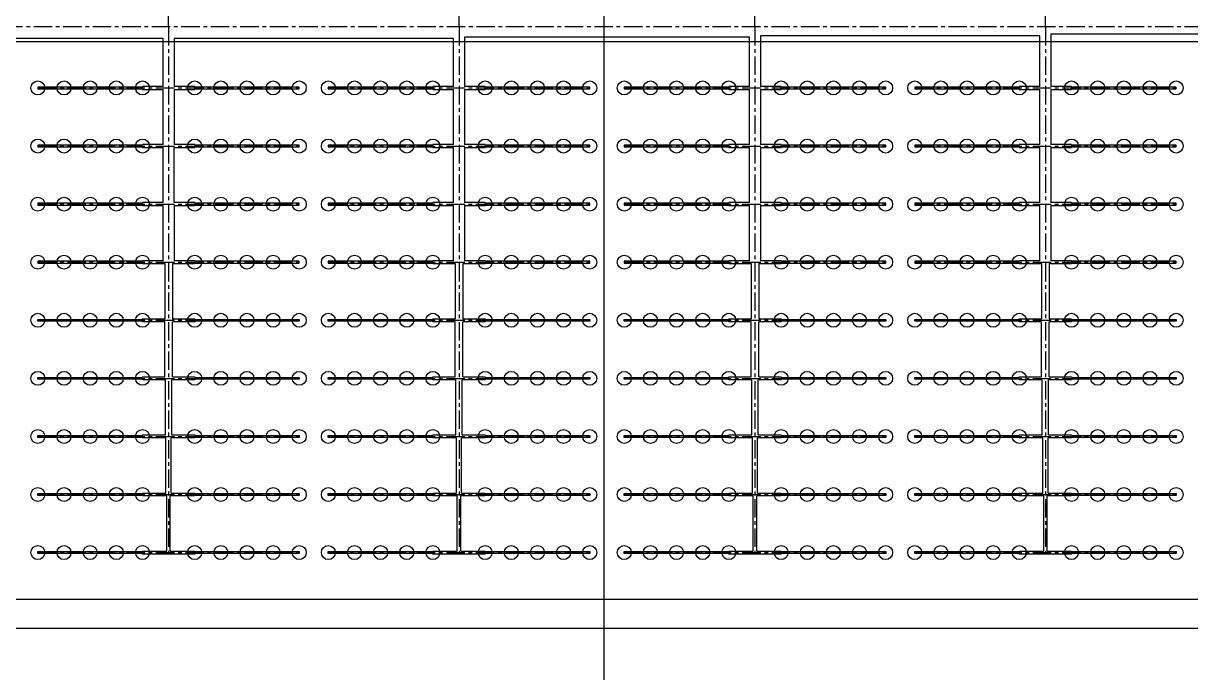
# Model space of a CAD drawing. Header units: millimetres. Extents: x -299291 to 688124, y -407813 to 623474.
# Drawn here: x 231459 to 251554, y 216564 to 227744 of the extents above; entities that cross this region are included whole.
import ezdxf

# ---------------------------------------------------------------- set-up
doc = ezdxf.new("R2010")
doc.units = ezdxf.units.MM
doc.linetypes.add('CENTER', pattern=[50.8, 31.75, -6.35, 6.35, -6.35])
doc.layers.add('轴线', color=6, linetype='CENTER')

msp = doc.modelspace()

# ---------------------------------------------------------------- linework, layer by layer
at = {"color": 2, "ltscale": 10}
msp.add_line((241459.037, 162724.406), (241459.037, 253434.406), dxfattribs=at)
at = {"ltscale": 10}
for p, q in [((233864.037, 227481.406), (229054.037, 227481.406)), ((233864.037, 226656.406), (233864.037, 227481.406)), ((234054.037, 227481.406), (234054.037, 226656.406)), ((238864.037, 227481.406), (234054.037, 227481.406)), ((238864.037, 226656.406), (238864.037, 227481.406)), ((239054.037, 227506.406), (239054.037, 226656.406)), ((243959.037, 227506.406), (239054.037, 227506.406)), ((243959.037, 226656.406), (243959.037, 227506.406)), ((244149.037, 227531.406), (244149.037, 226656.406)), ((248959.037, 227531.406), (244149.037, 227531.406)), ((248959.037, 226656.406), (248959.037, 227531.406)), ((249149.037, 227556.406), (249149.037, 226656.406)), ((253959.037, 227556.406), (249149.037, 227556.406)), ((231709.037, 226647.406), (231709.037, 226615.406)), ((233509.037, 226647.406), (231709.037, 226647.406)), ((231709.037, 226615.406), (233509.037, 226615.406)), ((233864.037, 226656.406), (233509.037, 226656.406)), ((233509.037, 226656.406), (233509.037, 226647.406)), ((233509.037, 226615.406), (233509.037, 226606.406)), ((233509.037, 226606.406), (233864.037, 226606.406)), ((233864.037, 225656.406), (233864.037, 226606.406)), ((234409.037, 226656.406), (234054.037, 226656.406)), ((234054.037, 226606.406), (234409.037, 226606.406)), ((234054.037, 226606.406), (234054.037, 225656.406)), ((234409.037, 226647.406), (234409.037, 226656.406)), ((236209.037, 226647.406), (234409.037, 226647.406)), ((234409.037, 226606.406), (234409.037, 226615.406)), ((234409.037, 226615.406), (236209.037, 226615.406)), ((236209.037, 226615.406), (236209.037, 226647.406)), ((236709.037, 226647.406), (236709.037, 226615.406)), ((238509.037, 226647.406), (236709.037, 226647.406)), ((236709.037, 226615.406), (238509.037, 226615.406)), ((238864.037, 226656.406), (238509.037, 226656.406)), ((238509.037, 226656.406), (238509.037, 226647.406)), ((238509.037, 226615.406), (238509.037, 226606.406)), ((238509.037, 226606.406), (238864.037, 226606.406)), ((238864.037, 225656.406), (238864.037, 226606.406)), ((239409.037, 226656.406), (239054.037, 226656.406)), ((239054.037, 226606.406), (239409.037, 226606.406)), ((239054.037, 226606.406), (239054.037, 225656.406)), ((239409.037, 226647.406), (239409.037, 226656.406)), ((241209.037, 226647.406), (239409.037, 226647.406)), ((239409.037, 226606.406), (239409.037, 226615.406)), ((239409.037, 226615.406), (241209.037, 226615.406)), ((241209.037, 226615.406), (241209.037, 226647.406)), ((241804.037, 226647.406), (241804.037, 226615.406)), ((243604.037, 226647.406), (241804.037, 226647.406)), ((241804.037, 226615.406), (243604.037, 226615.406)), ((243959.037, 226656.406), (243604.037, 226656.406)), ((243604.037, 226656.406), (243604.037, 226647.406)), ((243604.037, 226615.406), (243604.037, 226606.406)), ((243604.037, 226606.406), (243959.037, 226606.406)), ((243959.037, 225656.406), (243959.037, 226606.406)), ((244504.037, 226656.406), (244149.037, 226656.406)), ((244149.037, 226606.406), (244504.037, 226606.406)), ((244149.037, 226606.406), (244149.037, 225656.406)), ((244504.037, 226647.406), (244504.037, 226656.406)), ((246304.037, 226647.406), (244504.037, 226647.406)), ((244504.037, 226606.406), (244504.037, 226615.406)), ((244504.037, 226615.406), (246304.037, 226615.406)), ((246304.037, 226615.406), (246304.037, 226647.406)), ((246804.037, 226647.406), (246804.037, 226615.406)), ((248604.037, 226647.406), (246804.037, 226647.406)), ((246804.037, 226615.406), (248604.037, 226615.406)), ((248959.037, 226656.406), (248604.037, 226656.406)), ((248604.037, 226656.406), (248604.037, 226647.406)), ((248604.037, 226615.406), (248604.037, 226606.406)), ((248604.037, 226606.406), (248959.037, 226606.406)), ((248959.037, 225656.406), (248959.037, 226606.406)), ((249504.037, 226656.406), (249149.037, 226656.406)), ((249149.037, 226606.406), (249504.037, 226606.406)), ((249149.037, 226606.406), (249149.037, 225656.406)), ((249504.037, 226647.406), (249504.037, 226656.406)), ((251304.037, 226647.406), (249504.037, 226647.406)), ((249504.037, 226606.406), (249504.037, 226615.406)), ((249504.037, 226615.406), (251304.037, 226615.406)), ((251304.037, 226615.406), (251304.037, 226647.406)), ((231709.037, 225647.406), (231709.037, 225615.406)), ((233509.037, 225647.406), (231709.037, 225647.406)), ((231709.037, 225615.406), (233509.037, 225615.406)), ((233864.037, 225656.406), (233509.037, 225656.406)), ((233509.037, 225656.406), (233509.037, 225647.406)), ((233509.037, 225615.406), (233509.037, 225606.406)), ((233509.037, 225606.406), (233864.037, 225606.406)), ((233864.037, 224656.406), (233864.037, 225606.406)), ((234409.037, 225656.406), (234054.037, 225656.406)), ((234054.037, 225606.406), (234409.037, 225606.406)), ((234054.037, 224656.406), (234054.037, 225606.406)), ((234409.037, 225647.406), (234409.037, 225656.406)), ((236209.037, 225647.406), (234409.037, 225647.406)), ((234409.037, 225606.406), (234409.037, 225615.406)), ((234409.037, 225615.406), (236209.037, 225615.406)), ((236209.037, 225615.406), (236209.037, 225647.406)), ((236709.037, 225647.406), (236709.037, 225615.406)), ((238509.037, 225647.406), (236709.037, 225647.406)), ((236709.037, 225615.406), (238509.037, 225615.406)), ((238864.037, 225656.406), (238509.037, 225656.406)), ((238509.037, 225656.406), (238509.037, 225647.406)), ((238509.037, 225615.406), (238509.037, 225606.406)), ((238509.037, 225606.406), (238864.037, 225606.406)), ((238864.037, 224656.406), (238864.037, 225606.406)), ((239409.037, 225656.406), (239054.037, 225656.406)), ((239054.037, 225606.406), (239409.037, 225606.406)), ((239054.037, 225606.406), (239054.037, 224656.406)), ((239409.037, 225647.406), (239409.037, 225656.406)), ((241209.037, 225647.406), (239409.037, 225647.406)), ((239409.037, 225606.406), (239409.037, 225615.406)), ((239409.037, 225615.406), (241209.037, 225615.406)), ((241209.037, 225615.406), (241209.037, 225647.406)), ((241804.037, 225647.406), (241804.037, 225615.406)), ((243604.037, 225647.406), (241804.037, 225647.406)), ((241804.037, 225615.406), (243604.037, 225615.406)), ((243959.037, 225656.406), (243604.037, 225656.406)), ((243604.037, 225656.406), (243604.037, 225647.406)), ((243604.037, 225615.406), (243604.037, 225606.406)), ((243604.037, 225606.406), (243959.037, 225606.406)), ((243959.037, 224656.406), (243959.037, 225606.406)), ((244504.037, 225656.406), (244149.037, 225656.406)), ((244149.037, 225606.406), (244504.037, 225606.406)), ((244149.037, 225606.406), (244149.037, 224656.406)), ((244504.037, 225647.406), (244504.037, 225656.406)), ((246304.037, 225647.406), (244504.037, 225647.406)), ((244504.037, 225606.406), (244504.037, 225615.406)), ((244504.037, 225615.406), (246304.037, 225615.406)), ((246304.037, 225615.406), (246304.037, 225647.406)), ((246804.037, 225647.406), (246804.037, 225615.406)), ((248604.037, 225647.406), (246804.037, 225647.406)), ((246804.037, 225615.406), (248604.037, 225615.406)), ((248959.037, 225656.406), (248604.037, 225656.406)), ((248604.037, 225656.406), (248604.037, 225647.406)), ((248604.037, 225615.406), (248604.037, 225606.406)), ((248604.037, 225606.406), (248959.037, 225606.406)), ((248959.037, 224656.406), (248959.037, 225606.406)), ((249504.037, 225656.406), (249149.037, 225656.406)), ((249149.037, 225606.406), (249504.037, 225606.406)), ((249149.037, 225606.406), (249149.037, 224656.406)), ((249504.037, 225647.406), (249504.037, 225656.406)), ((251304.037, 225647.406), (249504.037, 225647.406)), ((249504.037, 225606.406), (249504.037, 225615.406)), ((249504.037, 225615.406), (251304.037, 225615.406)), ((251304.037, 225615.406), (251304.037, 225647.406)), ((231709.037, 224647.406), (231709.037, 224615.406)), ((233509.037, 224647.406), (231709.037, 224647.406)), ((231709.037, 224615.406), (233509.037, 224615.406)), ((233864.037, 224656.406), (233509.037, 224656.406)), ((233509.037, 224656.406), (233509.037, 224647.406)), ((233509.037, 224615.406), (233509.037, 224606.406)), ((233509.037, 224606.406), (233864.037, 224606.406)), ((233864.037, 223656.406), (233864.037, 224606.406)), ((234409.037, 224656.406), (234054.037, 224656.406)), ((234054.037, 224606.406), (234409.037, 224606.406)), ((234054.037, 224606.406), (234054.037, 223656.406)), ((234409.037, 224647.406), (234409.037, 224656.406)), ((236209.037, 224647.406), (234409.037, 224647.406)), ((234409.037, 224606.406), (234409.037, 224615.406)), ((234409.037, 224615.406), (236209.037, 224615.406)), ((236209.037, 224615.406), (236209.037, 224647.406)), ((236709.037, 224647.406), (236709.037, 224615.406)), ((238509.037, 224647.406), (236709.037, 224647.406)), ((236709.037, 224615.406), (238509.037, 224615.406)), ((238864.037, 224656.406), (238509.037, 224656.406)), ((238509.037, 224656.406), (238509.037, 224647.406)), ((238509.037, 224615.406), (238509.037, 224606.406)), ((238509.037, 224606.406), (238864.037, 224606.406)), ((238864.037, 223656.406), (238864.037, 224606.406)), ((239409.037, 224656.406), (239054.037, 224656.406)), ((239054.037, 224606.406), (239409.037, 224606.406)), ((239054.037, 224606.406), (239054.037, 223656.406)), ((239409.037, 224647.406), (239409.037, 224656.406)), ((241209.037, 224647.406), (239409.037, 224647.406)), ((239409.037, 224606.406), (239409.037, 224615.406)), ((239409.037, 224615.406), (241209.037, 224615.406)), ((241209.037, 224615.406), (241209.037, 224647.406)), ((241804.037, 224647.406), (241804.037, 224615.406)), ((243604.037, 224647.406), (241804.037, 224647.406)), ((241804.037, 224615.406), (243604.037, 224615.406)), ((243959.037, 224656.406), (243604.037, 224656.406)), ((243604.037, 224656.406), (243604.037, 224647.406)), ((243604.037, 224615.406), (243604.037, 224606.406)), ((243604.037, 224606.406), (243959.037, 224606.406)), ((243959.037, 223656.406), (243959.037, 224606.406)), ((244504.037, 224656.406), (244149.037, 224656.406)), ((244149.037, 224606.406), (244504.037, 224606.406)), ((244149.037, 224606.406), (244149.037, 223656.406)), ((244504.037, 224647.406), (244504.037, 224656.406)), ((246304.037, 224647.406), (244504.037, 224647.406)), ((244504.037, 224606.406), (244504.037, 224615.406)), ((244504.037, 224615.406), (246304.037, 224615.406)), ((246304.037, 224615.406), (246304.037, 224647.406)), ((246804.037, 224647.406), (246804.037, 224615.406)), ((248604.037, 224647.406), (246804.037, 224647.406)), ((246804.037, 224615.406), (248604.037, 224615.406)), ((248959.037, 224656.406), (248604.037, 224656.406)), ((248604.037, 224656.406), (248604.037, 224647.406)), ((248604.037, 224615.406), (248604.037, 224606.406)), ((248604.037, 224606.406), (248959.037, 224606.406)), ((248959.037, 223656.406), (248959.037, 224606.406)), ((249504.037, 224656.406), (249149.037, 224656.406)), ((249149.037, 224606.406), (249504.037, 224606.406)), ((249149.037, 224606.406), (249149.037, 223656.406)), ((249504.037, 224647.406), (249504.037, 224656.406)), ((251304.037, 224647.406), (249504.037, 224647.406)), ((249504.037, 224606.406), (249504.037, 224615.406)), ((249504.037, 224615.406), (251304.037, 224615.406)), ((251304.037, 224615.406), (251304.037, 224647.406)), ((231709.037, 223647.406), (231709.037, 223615.406)), ((233509.037, 223647.406), (231709.037, 223647.406)), ((231709.037, 223615.406), (233509.037, 223615.406)), ((233864.037, 223656.406), (233509.037, 223656.406)), ((233509.037, 223656.406), (233509.037, 223647.406)), ((233509.037, 223615.406), (233509.037, 223606.406)), ((233509.037, 223606.406), (233894.037, 223606.406)), ((233894.037, 223606.406), (233894.037, 222656.406)), ((234024.037, 223606.406), (234409.037, 223606.406)), ((234024.037, 223606.406), (234024.037, 222656.406)), ((234409.037, 223656.406), (234054.037, 223656.406)), ((234409.037, 223647.406), (234409.037, 223656.406)), ((236209.037, 223647.406), (234409.037, 223647.406)), ((234409.037, 223606.406), (234409.037, 223615.406)), ((234409.037, 223615.406), (236209.037, 223615.406)), ((236209.037, 223615.406), (236209.037, 223647.406)), ((236709.037, 223647.406), (236709.037, 223615.406)), ((238509.037, 223647.406), (236709.037, 223647.406)), ((236709.037, 223615.406), (238509.037, 223615.406)), ((238864.037, 223656.406), (238509.037, 223656.406)), ((238509.037, 223656.406), (238509.037, 223647.406)), ((238509.037, 223615.406), (238509.037, 223606.406)), ((238509.037, 223606.406), (238894.037, 223606.406)), ((238894.037, 223606.406), (238894.037, 222656.406)), ((239024.037, 223606.406), (239409.037, 223606.406)), ((239024.037, 223606.406), (239024.037, 222656.406)), ((239409.037, 223656.406), (239054.037, 223656.406)), ((239409.037, 223647.406), (239409.037, 223656.406)), ((241209.037, 223647.406), (239409.037, 223647.406)), ((239409.037, 223606.406), (239409.037, 223615.406)), ((239409.037, 223615.406), (241209.037, 223615.406)), ((241209.037, 223615.406), (241209.037, 223647.406)), ((241804.037, 223647.406), (241804.037, 223615.406)), ((243604.037, 223647.406), (241804.037, 223647.406)), ((241804.037, 223615.406), (243604.037, 223615.406)), ((243959.037, 223656.406), (243604.037, 223656.406)), ((243604.037, 223656.406), (243604.037, 223647.406)), ((243604.037, 223615.406), (243604.037, 223606.406)), ((243604.037, 223606.406), (243989.037, 223606.406)), ((243989.037, 223606.406), (243989.037, 222656.406)), ((244119.037, 223606.406), (244504.037, 223606.406)), ((244119.037, 223606.406), (244119.037, 222656.406)), ((244504.037, 223656.406), (244149.037, 223656.406)), ((244504.037, 223647.406), (244504.037, 223656.406)), ((246304.037, 223647.406), (244504.037, 223647.406)), ((244504.037, 223606.406), (244504.037, 223615.406)), ((244504.037, 223615.406), (246304.037, 223615.406)), ((246304.037, 223615.406), (246304.037, 223647.406)), ((246804.037, 223647.406), (246804.037, 223615.406)), ((248604.037, 223647.406), (246804.037, 223647.406)), ((246804.037, 223615.406), (248604.037, 223615.406)), ((248959.037, 223656.406), (248604.037, 223656.406)), ((248604.037, 223656.406), (248604.037, 223647.406)), ((248604.037, 223615.406), (248604.037, 223606.406)), ((248604.037, 223606.406), (248989.037, 223606.406)), ((248989.037, 223606.406), (248989.037, 222656.406)), ((249119.037, 223606.406), (249504.037, 223606.406)), ((249119.037, 223606.406), (249119.037, 222656.406)), ((249504.037, 223656.406), (249149.037, 223656.406)), ((249504.037, 223647.406), (249504.037, 223656.406)), ((251304.037, 223647.406), (249504.037, 223647.406)), ((249504.037, 223606.406), (249504.037, 223615.406)), ((249504.037, 223615.406), (251304.037, 223615.406)), ((251304.037, 223615.406), (251304.037, 223647.406)), ((233509.037, 222647.406), (233509.037, 222656.406)), ((233509.037, 222656.406), (233894.037, 222656.406)), ((234024.037, 222656.406), (234409.037, 222656.406)), ((234409.037, 222656.406), (234409.037, 222647.406)), ((238509.037, 222647.406), (238509.037, 222656.406)), ((238509.037, 222656.406), (238894.037, 222656.406)), ((239024.037, 222656.406), (239409.037, 222656.406)), ((239409.037, 222656.406), (239409.037, 222647.406)), ((243604.037, 222647.406), (243604.037, 222656.406)), ((243604.037, 222656.406), (243989.037, 222656.406)), ((244119.037, 222656.406), (244504.037, 222656.406)), ((244504.037, 222656.406), (244504.037, 222647.406)), ((248604.037, 222647.406), (248604.037, 222656.406)), ((248604.037, 222656.406), (248989.037, 222656.406)), ((249119.037, 222656.406), (249504.037, 222656.406)), ((249504.037, 222656.406), (249504.037, 222647.406)), ((231709.037, 222615.406), (231709.037, 222647.406)), ((231709.037, 222647.406), (233509.037, 222647.406)), ((233509.037, 222615.406), (231709.037, 222615.406)), ((233509.037, 222606.406), (233509.037, 222615.406)), ((233894.037, 222606.406), (233509.037, 222606.406)), ((233894.037, 221656.406), (233894.037, 222606.406)), ((234409.037, 222606.406), (234024.037, 222606.406)), ((234024.037, 221656.406), (234024.037, 222606.406)), ((234409.037, 222647.406), (236209.037, 222647.406)), ((236209.037, 222615.406), (234409.037, 222615.406)), ((234409.037, 222615.406), (234409.037, 222606.406)), ((236209.037, 222647.406), (236209.037, 222615.406)), ((236709.037, 222615.406), (236709.037, 222647.406)), ((236709.037, 222647.406), (238509.037, 222647.406)), ((238509.037, 222615.406), (236709.037, 222615.406)), ((238509.037, 222606.406), (238509.037, 222615.406)), ((238894.037, 222606.406), (238509.037, 222606.406)), ((238894.037, 221656.406), (238894.037, 222606.406)), ((239409.037, 222606.406), (239024.037, 222606.406)), ((239024.037, 221656.406), (239024.037, 222606.406)), ((239409.037, 222647.406), (241209.037, 222647.406)), ((241209.037, 222615.406), (239409.037, 222615.406)), ((239409.037, 222615.406), (239409.037, 222606.406)), ((241209.037, 222647.406), (241209.037, 222615.406)), ((241804.037, 222615.406), (241804.037, 222647.406)), ((241804.037, 222647.406), (243604.037, 222647.406)), ((243604.037, 222615.406), (241804.037, 222615.406)), ((243604.037, 222606.406), (243604.037, 222615.406)), ((243989.037, 222606.406), (243604.037, 222606.406)), ((243989.037, 221656.406), (243989.037, 222606.406)), ((244504.037, 222606.406), (244119.037, 222606.406)), ((244119.037, 221656.406), (244119.037, 222606.406)), ((244504.037, 222647.406), (246304.037, 222647.406)), ((246304.037, 222615.406), (244504.037, 222615.406)), ((244504.037, 222615.406), (244504.037, 222606.406)), ((246304.037, 222647.406), (246304.037, 222615.406)), ((246804.037, 222615.406), (246804.037, 222647.406)), ((246804.037, 222647.406), (248604.037, 222647.406)), ((248604.037, 222615.406), (246804.037, 222615.406)), ((248604.037, 222606.406), (248604.037, 222615.406)), ((248989.037, 222606.406), (248604.037, 222606.406)), ((248989.037, 221656.406), (248989.037, 222606.406)), ((249504.037, 222606.406), (249119.037, 222606.406)), ((249119.037, 221656.406), (249119.037, 222606.406)), ((249504.037, 222647.406), (251304.037, 222647.406)), ((251304.037, 222615.406), (249504.037, 222615.406)), ((249504.037, 222615.406), (249504.037, 222606.406)), ((251304.037, 222647.406), (251304.037, 222615.406)), ((233509.037, 221647.406), (233509.037, 221656.406)), ((233509.037, 221656.406), (233894.037, 221656.406)), ((234024.037, 221656.406), (234409.037, 221656.406)), ((234409.037, 221656.406), (234409.037, 221647.406)), ((238509.037, 221647.406), (238509.037, 221656.406)), ((238509.037, 221656.406), (238894.037, 221656.406)), ((239024.037, 221656.406), (239409.037, 221656.406)), ((239409.037, 221656.406), (239409.037, 221647.406)), ((243604.037, 221647.406), (243604.037, 221656.406)), ((243604.037, 221656.406), (243989.037, 221656.406)), ((244119.037, 221656.406), (244504.037, 221656.406)), ((244504.037, 221656.406), (244504.037, 221647.406)), ((248604.037, 221647.406), (248604.037, 221656.406)), ((248604.037, 221656.406), (248989.037, 221656.406)), ((249119.037, 221656.406), (249504.037, 221656.406)), ((249504.037, 221656.406), (249504.037, 221647.406)), ((231709.037, 221615.406), (231709.037, 221647.406)), ((231709.037, 221647.406), (233509.037, 221647.406)), ((233509.037, 221615.406), (231709.037, 221615.406)), ((233509.037, 221606.406), (233509.037, 221615.406)), ((233904.037, 221606.406), (233509.037, 221606.406)), ((233904.037, 220656.406), (233904.037, 221606.406)), ((234409.037, 221606.406), (234014.037, 221606.406)), ((234014.037, 220656.406), (234014.037, 221606.406)), ((234409.037, 221647.406), (236209.037, 221647.406)), ((236209.037, 221615.406), (234409.037, 221615.406)), ((234409.037, 221615.406), (234409.037, 221606.406)), ((236209.037, 221647.406), (236209.037, 221615.406)), ((236709.037, 221615.406), (236709.037, 221647.406)), ((236709.037, 221647.406), (238509.037, 221647.406)), ((238509.037, 221615.406), (236709.037, 221615.406)), ((238509.037, 221606.406), (238509.037, 221615.406)), ((238904.037, 221606.406), (238509.037, 221606.406)), ((238904.037, 220656.406), (238904.037, 221606.406)), ((239409.037, 221606.406), (239014.037, 221606.406)), ((239014.037, 220656.406), (239014.037, 221606.406)), ((239409.037, 221647.406), (241209.037, 221647.406)), ((241209.037, 221615.406), (239409.037, 221615.406)), ((239409.037, 221615.406), (239409.037, 221606.406)), ((241209.037, 221647.406), (241209.037, 221615.406)), ((241804.037, 221615.406), (241804.037, 221647.406)), ((241804.037, 221647.406), (243604.037, 221647.406)), ((243604.037, 221615.406), (241804.037, 221615.406)), ((243604.037, 221606.406), (243604.037, 221615.406)), ((243999.037, 221606.406), (243604.037, 221606.406)), ((243999.037, 220656.406), (243999.037, 221606.406)), ((244504.037, 221606.406), (244109.037, 221606.406)), ((244109.037, 220656.406), (244109.037, 221606.406)), ((244504.037, 221647.406), (246304.037, 221647.406)), ((246304.037, 221615.406), (244504.037, 221615.406)), ((244504.037, 221615.406), (244504.037, 221606.406)), ((246304.037, 221647.406), (246304.037, 221615.406)), ((246804.037, 221615.406), (246804.037, 221647.406)), ((246804.037, 221647.406), (248604.037, 221647.406)), ((248604.037, 221615.406), (246804.037, 221615.406)), ((248604.037, 221606.406), (248604.037, 221615.406)), ((248999.037, 221606.406), (248604.037, 221606.406)), ((248999.037, 220656.406), (248999.037, 221606.406)), ((249504.037, 221606.406), (249109.037, 221606.406)), ((249109.037, 220656.406), (249109.037, 221606.406)), ((249504.037, 221647.406), (251304.037, 221647.406)), ((251304.037, 221615.406), (249504.037, 221615.406)), ((249504.037, 221615.406), (249504.037, 221606.406)), ((251304.037, 221647.406), (251304.037, 221615.406)), ((231709.037, 220615.406), (231709.037, 220647.406)), ((231709.037, 220647.406), (233509.037, 220647.406)), ((233509.037, 220647.406), (233509.037, 220656.406)), ((233509.037, 220656.406), (233904.037, 220656.406)), ((234014.037, 220656.406), (234409.037, 220656.406)), ((234409.037, 220656.406), (234409.037, 220647.406)), ((234409.037, 220647.406), (236209.037, 220647.406)), ((236209.037, 220647.406), (236209.037, 220615.406)), ((236709.037, 220615.406), (236709.037, 220647.406)), ((236709.037, 220647.406), (238509.037, 220647.406)), ((238509.037, 220647.406), (238509.037, 220656.406)), ((238509.037, 220656.406), (238904.037, 220656.406)), ((239014.037, 220656.406), (239409.037, 220656.406)), ((239409.037, 220656.406), (239409.037, 220647.406)), ((239409.037, 220647.406), (241209.037, 220647.406)), ((241209.037, 220647.406), (241209.037, 220615.406)), ((241804.037, 220615.406), (241804.037, 220647.406)), ((241804.037, 220647.406), (243604.037, 220647.406)), ((243604.037, 220647.406), (243604.037, 220656.406)), ((243604.037, 220656.406), (243999.037, 220656.406)), ((244109.037, 220656.406), (244504.037, 220656.406)), ((244504.037, 220656.406), (244504.037, 220647.406)), ((244504.037, 220647.406), (246304.037, 220647.406)), ((246304.037, 220647.406), (246304.037, 220615.406)), ((246804.037, 220615.406), (246804.037, 220647.406)), ((246804.037, 220647.406), (248604.037, 220647.406)), ((248604.037, 220647.406), (248604.037, 220656.406)), ((248604.037, 220656.406), (248999.037, 220656.406)), ((249109.037, 220656.406), (249504.037, 220656.406)), ((249504.037, 220656.406), (249504.037, 220647.406)), ((249504.037, 220647.406), (251304.037, 220647.406)), ((251304.037, 220647.406), (251304.037, 220615.406)), ((233509.037, 220615.406), (231709.037, 220615.406)), ((233509.037, 220606.406), (233509.037, 220615.406)), ((233914.037, 220606.406), (233509.037, 220606.406)), ((233914.037, 219656.406), (233914.037, 220606.406)), ((234409.037, 220606.406), (234004.037, 220606.406)), ((234004.037, 219656.406), (234004.037, 220606.406)), ((236209.037, 220615.406), (234409.037, 220615.406)), ((234409.037, 220615.406), (234409.037, 220606.406)), ((238509.037, 220615.406), (236709.037, 220615.406)), ((238509.037, 220606.406), (238509.037, 220615.406)), ((238914.037, 220606.406), (238509.037, 220606.406)), ((238914.037, 219656.406), (238914.037, 220606.406)), ((239409.037, 220606.406), (239004.037, 220606.406)), ((239004.037, 219656.406), (239004.037, 220606.406)), ((241209.037, 220615.406), (239409.037, 220615.406)), ((239409.037, 220615.406), (239409.037, 220606.406)), ((243604.037, 220615.406), (241804.037, 220615.406)), ((243604.037, 220606.406), (243604.037, 220615.406)), ((244009.037, 220606.406), (243604.037, 220606.406)), ((244009.037, 219656.406), (244009.037, 220606.406)), ((244504.037, 220606.406), (244099.037, 220606.406)), ((244099.037, 219656.406), (244099.037, 220606.406)), ((246304.037, 220615.406), (244504.037, 220615.406)), ((244504.037, 220615.406), (244504.037, 220606.406)), ((248604.037, 220615.406), (246804.037, 220615.406)), ((248604.037, 220606.406), (248604.037, 220615.406)), ((249009.037, 220606.406), (248604.037, 220606.406)), ((249009.037, 219656.406), (249009.037, 220606.406)), ((249504.037, 220606.406), (249099.037, 220606.406)), ((249099.037, 219656.406), (249099.037, 220606.406)), ((251304.037, 220615.406), (249504.037, 220615.406)), ((249504.037, 220615.406), (249504.037, 220606.406)), ((231709.037, 219615.406), (231709.037, 219647.406)), ((231709.037, 219647.406), (233509.037, 219647.406)), ((233509.037, 219647.406), (233509.037, 219656.406)), ((233509.037, 219656.406), (233914.037, 219656.406)), ((234004.037, 219656.406), (234409.037, 219656.406)), ((234409.037, 219656.406), (234409.037, 219647.406)), ((234409.037, 219647.406), (236209.037, 219647.406)), ((236209.037, 219647.406), (236209.037, 219615.406)), ((236709.037, 219615.406), (236709.037, 219647.406)), ((236709.037, 219647.406), (238509.037, 219647.406)), ((238509.037, 219647.406), (238509.037, 219656.406)), ((238509.037, 219656.406), (238914.037, 219656.406)), ((239004.037, 219656.406), (239409.037, 219656.406)), ((239409.037, 219656.406), (239409.037, 219647.406)), ((239409.037, 219647.406), (241209.037, 219647.406)), ((241209.037, 219647.406), (241209.037, 219615.406)), ((241804.037, 219615.406), (241804.037, 219647.406)), ((241804.037, 219647.406), (243604.037, 219647.406)), ((243604.037, 219647.406), (243604.037, 219656.406)), ((243604.037, 219656.406), (244009.037, 219656.406)), ((244099.037, 219656.406), (244504.037, 219656.406)), ((244504.037, 219656.406), (244504.037, 219647.406)), ((244504.037, 219647.406), (246304.037, 219647.406)), ((246304.037, 219647.406), (246304.037, 219615.406)), ((246804.037, 219615.406), (246804.037, 219647.406)), ((246804.037, 219647.406), (248604.037, 219647.406)), ((248604.037, 219647.406), (248604.037, 219656.406)), ((248604.037, 219656.406), (249009.037, 219656.406)), ((249099.037, 219656.406), (249504.037, 219656.406)), ((249504.037, 219656.406), (249504.037, 219647.406)), ((249504.037, 219647.406), (251304.037, 219647.406)), ((251304.037, 219647.406), (251304.037, 219615.406)), ((233509.037, 219615.406), (231709.037, 219615.406)), ((233509.037, 219606.406), (233509.037, 219615.406)), ((233929.037, 219606.406), (233509.037, 219606.406)), ((233929.037, 218656.406), (233929.037, 219606.406)), ((233989.037, 218656.406), (233989.037, 219606.406)), ((234409.037, 219606.406), (233989.037, 219606.406)), ((236209.037, 219615.406), (234409.037, 219615.406)), ((234409.037, 219615.406), (234409.037, 219606.406)), ((238509.037, 219615.406), (236709.037, 219615.406)), ((238509.037, 219606.406), (238509.037, 219615.406)), ((238929.037, 219606.406), (238509.037, 219606.406)), ((238929.037, 218656.406), (238929.037, 219606.406)), ((238989.037, 218656.406), (238989.037, 219606.406)), ((239409.037, 219606.406), (238989.037, 219606.406)), ((241209.037, 219615.406), (239409.037, 219615.406)), ((239409.037, 219615.406), (239409.037, 219606.406)), ((243604.037, 219615.406), (241804.037, 219615.406)), ((243604.037, 219606.406), (243604.037, 219615.406)), ((244024.037, 219606.406), (243604.037, 219606.406)), ((244024.037, 218656.406), (244024.037, 219606.406)), ((244084.037, 218656.406), (244084.037, 219606.406)), ((244504.037, 219606.406), (244084.037, 219606.406)), ((246304.037, 219615.406), (244504.037, 219615.406)), ((244504.037, 219615.406), (244504.037, 219606.406)), ((248604.037, 219615.406), (246804.037, 219615.406)), ((248604.037, 219606.406), (248604.037, 219615.406)), ((249024.037, 219606.406), (248604.037, 219606.406)), ((249024.037, 218656.406), (249024.037, 219606.406)), ((249084.037, 218656.406), (249084.037, 219606.406)), ((249504.037, 219606.406), (249084.037, 219606.406)), ((251304.037, 219615.406), (249504.037, 219615.406)), ((249504.037, 219615.406), (249504.037, 219606.406)), ((231709.037, 218615.406), (231709.037, 218647.406)), ((231709.037, 218647.406), (233509.037, 218647.406)), ((233509.037, 218647.406), (233509.037, 218656.406)), ((233509.037, 218656.406), (233929.037, 218656.406)), ((233989.037, 218656.406), (234409.037, 218656.406)), ((234409.037, 218656.406), (234409.037, 218647.406)), ((234409.037, 218647.406), (236209.037, 218647.406)), ((236209.037, 218647.406), (236209.037, 218615.406)), ((236709.037, 218615.406), (236709.037, 218647.406)), ((236709.037, 218647.406), (238509.037, 218647.406)), ((238509.037, 218647.406), (238509.037, 218656.406)), ((238509.037, 218656.406), (238929.037, 218656.406)), ((238989.037, 218656.406), (239409.037, 218656.406)), ((239409.037, 218656.406), (239409.037, 218647.406)), ((239409.037, 218647.406), (241209.037, 218647.406)), ((241209.037, 218647.406), (241209.037, 218615.406)), ((241804.037, 218615.406), (241804.037, 218647.406)), ((241804.037, 218647.406), (243604.037, 218647.406)), ((243604.037, 218647.406), (243604.037, 218656.406)), ((243604.037, 218656.406), (244024.037, 218656.406)), ((244084.037, 218656.406), (244504.037, 218656.406)), ((244504.037, 218656.406), (244504.037, 218647.406)), ((244504.037, 218647.406), (246304.037, 218647.406)), ((246304.037, 218647.406), (246304.037, 218615.406)), ((246804.037, 218615.406), (246804.037, 218647.406)), ((246804.037, 218647.406), (248604.037, 218647.406)), ((248604.037, 218647.406), (248604.037, 218656.406)), ((248604.037, 218656.406), (249024.037, 218656.406)), ((249084.037, 218656.406), (249504.037, 218656.406)), ((249504.037, 218656.406), (249504.037, 218647.406)), ((249504.037, 218647.406), (251304.037, 218647.406)), ((251304.037, 218647.406), (251304.037, 218615.406)), ((233509.037, 218615.406), (231709.037, 218615.406)), ((233509.037, 218606.406), (233509.037, 218615.406)), ((234409.037, 218606.406), (233509.037, 218606.406)), ((236209.037, 218615.406), (234409.037, 218615.406)), ((234409.037, 218615.406), (234409.037, 218606.406)), ((238509.037, 218615.406), (236709.037, 218615.406)), ((238509.037, 218606.406), (238509.037, 218615.406)), ((239409.037, 218606.406), (238509.037, 218606.406)), ((241209.037, 218615.406), (239409.037, 218615.406)), ((239409.037, 218615.406), (239409.037, 218606.406)), ((243604.037, 218615.406), (241804.037, 218615.406)), ((243604.037, 218606.406), (243604.037, 218615.406)), ((244504.037, 218606.406), (243604.037, 218606.406)), ((246304.037, 218615.406), (244504.037, 218615.406)), ((244504.037, 218615.406), (244504.037, 218606.406)), ((248604.037, 218615.406), (246804.037, 218615.406)), ((248604.037, 218606.406), (248604.037, 218615.406)), ((249504.037, 218606.406), (248604.037, 218606.406)), ((251304.037, 218615.406), (249504.037, 218615.406)), ((249504.037, 218615.406), (249504.037, 218606.406))]:
    msp.add_line(p, q, dxfattribs=at)
at = {"lineweight": -3, "ltscale": 100}
for p, q in [((186459.037, 227431.406), (266459.037, 227431.406)), ((186459.037, 227431.406), (266459.037, 227431.406)), ((186459.037, 227431.406), (266459.037, 227431.406)), ((186459.037, 217830.406), (266459.037, 217830.406)), ((186459.037, 217330.406), (266459.037, 217330.406))]:
    msp.add_line(p, q, dxfattribs=at)
at = {"ltscale": 10}
for centre in [(231709.037, 226631.406), (232159.037, 226631.406), (232609.037, 226631.406), (233059.037, 226631.406), (233509.037, 226631.406), (234409.037, 226631.406), (234859.037, 226631.406), (235309.037, 226631.406), (235759.037, 226631.406), (236209.037, 226631.406), (236709.037, 226631.406), (237159.037, 226631.406), (237609.037, 226631.406), (238059.037, 226631.406), (238509.037, 226631.406), (239409.037, 226631.406), (239859.037, 226631.406), (240309.037, 226631.406), (240759.037, 226631.406), (241209.037, 226631.406), (241804.037, 226631.406), (242254.037, 226631.406), (242704.037, 226631.406), (243154.037, 226631.406), (243604.037, 226631.406), (244504.037, 226631.406), (244954.037, 226631.406), (245404.037, 226631.406), (245854.037, 226631.406), (246304.037, 226631.406), (246804.037, 226631.406), (247254.037, 226631.406), (247704.037, 226631.406), (248154.037, 226631.406), (248604.037, 226631.406), (249504.037, 226631.406), (249954.037, 226631.406), (250404.037, 226631.406), (250854.037, 226631.406), (251304.037, 226631.406), (231709.037, 225631.406), (232159.037, 225631.406), (232609.037, 225631.406), (233059.037, 225631.406), (233509.037, 225631.406), (234409.037, 225631.406), (234859.037, 225631.406), (235309.037, 225631.406), (235759.037, 225631.406), (236209.037, 225631.406), (236709.037, 225631.406), (237159.037, 225631.406), (237609.037, 225631.406), (238059.037, 225631.406), (238509.037, 225631.406), (239409.037, 225631.406), (239859.037, 225631.406), (240309.037, 225631.406), (240759.037, 225631.406), (241209.037, 225631.406), (241804.037, 225631.406), (242254.037, 225631.406), (242704.037, 225631.406), (243154.037, 225631.406), (243604.037, 225631.406), (244504.037, 225631.406), (244954.037, 225631.406), (245404.037, 225631.406), (245854.037, 225631.406), (246304.037, 225631.406), (246804.037, 225631.406), (247254.037, 225631.406), (247704.037, 225631.406), (248154.037, 225631.406), (248604.037, 225631.406), (249504.037, 225631.406), (249954.037, 225631.406), (250404.037, 225631.406), (250854.037, 225631.406), (251304.037, 225631.406), (231709.037, 224631.406), (232159.037, 224631.406), (232609.037, 224631.406), (233059.037, 224631.406), (233509.037, 224631.406), (234409.037, 224631.406), (234859.037, 224631.406), (235309.037, 224631.406), (235759.037, 224631.406), (236209.037, 224631.406), (236709.037, 224631.406), (237159.037, 224631.406), (237609.037, 224631.406), (238059.037, 224631.406), (238509.037, 224631.406), (239409.037, 224631.406), (239859.037, 224631.406), (240309.037, 224631.406), (240759.037, 224631.406), (241209.037, 224631.406), (241804.037, 224631.406), (242254.037, 224631.406), (242704.037, 224631.406), (243154.037, 224631.406), (243604.037, 224631.406), (244504.037, 224631.406), (244954.037, 224631.406), (245404.037, 224631.406), (245854.037, 224631.406), (246304.037, 224631.406), (246804.037, 224631.406), (247254.037, 224631.406), (247704.037, 224631.406), (248154.037, 224631.406), (248604.037, 224631.406), (249504.037, 224631.406), (249954.037, 224631.406), (250404.037, 224631.406), (250854.037, 224631.406), (251304.037, 224631.406), (231709.037, 223631.406), (232159.037, 223631.406), (232609.037, 223631.406), (233059.037, 223631.406), (233509.037, 223631.406), (234409.037, 223631.406), (234859.037, 223631.406), (235309.037, 223631.406), (235759.037, 223631.406), (236209.037, 223631.406), (236709.037, 223631.406), (237159.037, 223631.406), (237609.037, 223631.406), (238059.037, 223631.406), (238509.037, 223631.406), (239409.037, 223631.406), (239859.037, 223631.406), (240309.037, 223631.406), (240759.037, 223631.406), (241209.037, 223631.406), (241804.037, 223631.406), (242254.037, 223631.406), (242704.037, 223631.406), (243154.037, 223631.406), (243604.037, 223631.406), (244504.037, 223631.406), (244954.037, 223631.406), (245404.037, 223631.406), (245854.037, 223631.406), (246304.037, 223631.406), (246804.037, 223631.406), (247254.037, 223631.406), (247704.037, 223631.406), (248154.037, 223631.406), (248604.037, 223631.406), (249504.037, 223631.406), (249954.037, 223631.406), (250404.037, 223631.406), (250854.037, 223631.406), (251304.037, 223631.406), (231709.037, 222631.406), (232159.037, 222631.406), (232609.037, 222631.406), (233059.037, 222631.406), (233509.037, 222631.406), (234409.037, 222631.406), (234859.037, 222631.406), (235309.037, 222631.406), (235759.037, 222631.406), (236209.037, 222631.406), (236709.037, 222631.406), (237159.037, 222631.406), (237609.037, 222631.406), (238059.037, 222631.406), (238509.037, 222631.406), (239409.037, 222631.406), (239859.037, 222631.406), (240309.037, 222631.406), (240759.037, 222631.406), (241209.037, 222631.406), (241804.037, 222631.406), (242254.037, 222631.406), (242704.037, 222631.406), (243154.037, 222631.406), (243604.037, 222631.406), (244504.037, 222631.406), (244954.037, 222631.406), (245404.037, 222631.406), (245854.037, 222631.406), (246304.037, 222631.406), (246804.037, 222631.406), (247254.037, 222631.406), (247704.037, 222631.406), (248154.037, 222631.406), (248604.037, 222631.406), (249504.037, 222631.406), (249954.037, 222631.406), (250404.037, 222631.406), (250854.037, 222631.406), (251304.037, 222631.406), (231709.037, 221631.406), (232159.037, 221631.406), (232609.037, 221631.406), (233059.037, 221631.406), (233509.037, 221631.406), (234409.037, 221631.406), (234859.037, 221631.406), (235309.037, 221631.406), (235759.037, 221631.406), (236209.037, 221631.406), (236709.037, 221631.406), (237159.037, 221631.406), (237609.037, 221631.406), (238059.037, 221631.406), (238509.037, 221631.406), (239409.037, 221631.406), (239859.037, 221631.406), (240309.037, 221631.406), (240759.037, 221631.406), (241209.037, 221631.406), (241804.037, 221631.406), (242254.037, 221631.406), (242704.037, 221631.406), (243154.037, 221631.406), (243604.037, 221631.406), (244504.037, 221631.406), (244954.037, 221631.406), (245404.037, 221631.406), (245854.037, 221631.406), (246304.037, 221631.406), (246804.037, 221631.406), (247254.037, 221631.406), (247704.037, 221631.406), (248154.037, 221631.406), (248604.037, 221631.406), (249504.037, 221631.406), (249954.037, 221631.406), (250404.037, 221631.406), (250854.037, 221631.406), (251304.037, 221631.406), (231709.037, 220631.406), (232159.037, 220631.406), (232609.037, 220631.406), (233059.037, 220631.406), (233509.037, 220631.406), (234409.037, 220631.406), (234859.037, 220631.406), (235309.037, 220631.406), (235759.037, 220631.406), (236209.037, 220631.406), (236709.037, 220631.406), (237159.037, 220631.406), (237609.037, 220631.406), (238059.037, 220631.406), (238509.037, 220631.406), (239409.037, 220631.406), (239859.037, 220631.406), (240309.037, 220631.406), (240759.037, 220631.406), (241209.037, 220631.406), (241804.037, 220631.406), (242254.037, 220631.406), (242704.037, 220631.406), (243154.037, 220631.406), (243604.037, 220631.406), (244504.037, 220631.406), (244954.037, 220631.406), (245404.037, 220631.406), (245854.037, 220631.406), (246304.037, 220631.406), (246804.037, 220631.406), (247254.037, 220631.406), (247704.037, 220631.406), (248154.037, 220631.406), (248604.037, 220631.406), (249504.037, 220631.406), (249954.037, 220631.406), (250404.037, 220631.406), (250854.037, 220631.406), (251304.037, 220631.406), (231709.037, 219631.406), (232159.037, 219631.406), (232609.037, 219631.406), (233059.037, 219631.406), (233509.037, 219631.406), (234409.037, 219631.406), (234859.037, 219631.406), (235309.037, 219631.406), (235759.037, 219631.406), (236209.037, 219631.406), (236709.037, 219631.406), (237159.037, 219631.406), (237609.037, 219631.406), (238059.037, 219631.406), (238509.037, 219631.406), (239409.037, 219631.406), (239859.037, 219631.406), (240309.037, 219631.406), (240759.037, 219631.406), (241209.037, 219631.406), (241804.037, 219631.406), (242254.037, 219631.406), (242704.037, 219631.406), (243154.037, 219631.406), (243604.037, 219631.406), (244504.037, 219631.406), (244954.037, 219631.406), (245404.037, 219631.406), (245854.037, 219631.406), (246304.037, 219631.406), (246804.037, 219631.406), (247254.037, 219631.406), (247704.037, 219631.406), (248154.037, 219631.406), (248604.037, 219631.406), (249504.037, 219631.406), (249954.037, 219631.406), (250404.037, 219631.406), (250854.037, 219631.406), (251304.037, 219631.406), (231709.037, 218631.406), (232159.037, 218631.406), (232609.037, 218631.406), (233059.037, 218631.406), (233509.037, 218631.406), (234409.037, 218631.406), (234859.037, 218631.406), (235309.037, 218631.406), (235759.037, 218631.406), (236209.037, 218631.406), (236709.037, 218631.406), (237159.037, 218631.406), (237609.037, 218631.406), (238059.037, 218631.406), (238509.037, 218631.406), (239409.037, 218631.406), (239859.037, 218631.406), (240309.037, 218631.406), (240759.037, 218631.406), (241209.037, 218631.406), (241804.037, 218631.406), (242254.037, 218631.406), (242704.037, 218631.406), (243154.037, 218631.406), (243604.037, 218631.406), (244504.037, 218631.406), (244954.037, 218631.406), (245404.037, 218631.406), (245854.037, 218631.406), (246304.037, 218631.406), (246804.037, 218631.406), (247254.037, 218631.406), (247704.037, 218631.406), (248154.037, 218631.406), (248604.037, 218631.406), (249504.037, 218631.406), (249954.037, 218631.406), (250404.037, 218631.406), (250854.037, 218631.406), (251304.037, 218631.406)]:
    msp.add_circle(centre, 120, dxfattribs=at)
at = {"layer": '轴线', "ltscale": 10}
for p, q in [((233959.037, 227681.406), (233959.037, 236731.406)), ((238959.037, 227681.406), (238959.037, 236731.406)), ((244054.037, 227681.406), (244054.037, 236731.406)), ((249054.037, 227681.406), (249054.037, 236731.406)), ((263959.037, 227681.406), (182409.037, 227681.406)), ((233959.037, 227681.406), (233959.037, 218631.406)), ((238959.037, 227681.406), (238959.037, 218631.406)), ((244054.037, 227681.406), (244054.037, 218631.406)), ((249054.037, 227681.406), (249054.037, 218631.406)), ((231709.037, 226631.406), (236209.037, 226631.406)), ((236709.037, 226631.406), (241209.037, 226631.406)), ((241804.037, 226631.406), (246304.037, 226631.406)), ((246804.037, 226631.406), (251304.037, 226631.406)), ((231709.037, 225631.406), (236209.037, 225631.406)), ((231709.037, 225631.406), (236209.037, 225631.406)), ((236709.037, 225631.406), (241209.037, 225631.406)), ((236709.037, 225631.406), (241209.037, 225631.406)), ((241804.037, 225631.406), (246304.037, 225631.406)), ((241804.037, 225631.406), (246304.037, 225631.406)), ((246804.037, 225631.406), (251304.037, 225631.406)), ((246804.037, 225631.406), (251304.037, 225631.406)), ((231709.037, 224631.406), (236209.037, 224631.406)), ((231709.037, 224631.406), (236209.037, 224631.406)), ((236709.037, 224631.406), (241209.037, 224631.406)), ((236709.037, 224631.406), (241209.037, 224631.406)), ((241804.037, 224631.406), (246304.037, 224631.406)), ((241804.037, 224631.406), (246304.037, 224631.406)), ((246804.037, 224631.406), (251304.037, 224631.406)), ((246804.037, 224631.406), (251304.037, 224631.406)), ((231709.037, 223631.406), (236209.037, 223631.406)), ((231709.037, 223631.406), (236209.037, 223631.406)), ((236709.037, 223631.406), (241209.037, 223631.406)), ((236709.037, 223631.406), (241209.037, 223631.406)), ((241804.037, 223631.406), (246304.037, 223631.406)), ((241804.037, 223631.406), (246304.037, 223631.406)), ((246804.037, 223631.406), (251304.037, 223631.406)), ((246804.037, 223631.406), (251304.037, 223631.406)), ((231709.037, 222631.406), (236209.037, 222631.406)), ((231709.037, 222631.406), (236209.037, 222631.406)), ((236709.037, 222631.406), (241209.037, 222631.406)), ((236709.037, 222631.406), (241209.037, 222631.406)), ((241804.037, 222631.406), (246304.037, 222631.406)), ((241804.037, 222631.406), (246304.037, 222631.406)), ((246804.037, 222631.406), (251304.037, 222631.406)), ((246804.037, 222631.406), (251304.037, 222631.406)), ((231709.037, 221631.406), (236209.037, 221631.406)), ((231709.037, 221631.406), (236209.037, 221631.406)), ((236709.037, 221631.406), (241209.037, 221631.406)), ((236709.037, 221631.406), (241209.037, 221631.406)), ((241804.037, 221631.406), (246304.037, 221631.406)), ((241804.037, 221631.406), (246304.037, 221631.406)), ((246804.037, 221631.406), (251304.037, 221631.406)), ((246804.037, 221631.406), (251304.037, 221631.406)), ((231709.037, 220631.406), (236209.037, 220631.406)), ((231709.037, 220631.406), (236209.037, 220631.406)), ((236709.037, 220631.406), (241209.037, 220631.406)), ((236709.037, 220631.406), (241209.037, 220631.406)), ((241804.037, 220631.406), (246304.037, 220631.406)), ((241804.037, 220631.406), (246304.037, 220631.406)), ((246804.037, 220631.406), (251304.037, 220631.406)), ((246804.037, 220631.406), (251304.037, 220631.406)), ((231709.037, 219631.406), (236209.037, 219631.406)), ((231709.037, 219631.406), (236209.037, 219631.406)), ((236709.037, 219631.406), (241209.037, 219631.406)), ((236709.037, 219631.406), (241209.037, 219631.406)), ((241804.037, 219631.406), (246304.037, 219631.406)), ((241804.037, 219631.406), (246304.037, 219631.406)), ((246804.037, 219631.406), (251304.037, 219631.406)), ((246804.037, 219631.406), (251304.037, 219631.406)), ((231709.037, 218631.406), (236209.037, 218631.406)), ((236709.037, 218631.406), (241209.037, 218631.406)), ((241804.037, 218631.406), (246304.037, 218631.406)), ((246804.037, 218631.406), (251304.037, 218631.406))]:
    msp.add_line(p, q, dxfattribs=at)

doc.saveas('drawing.dxf')
